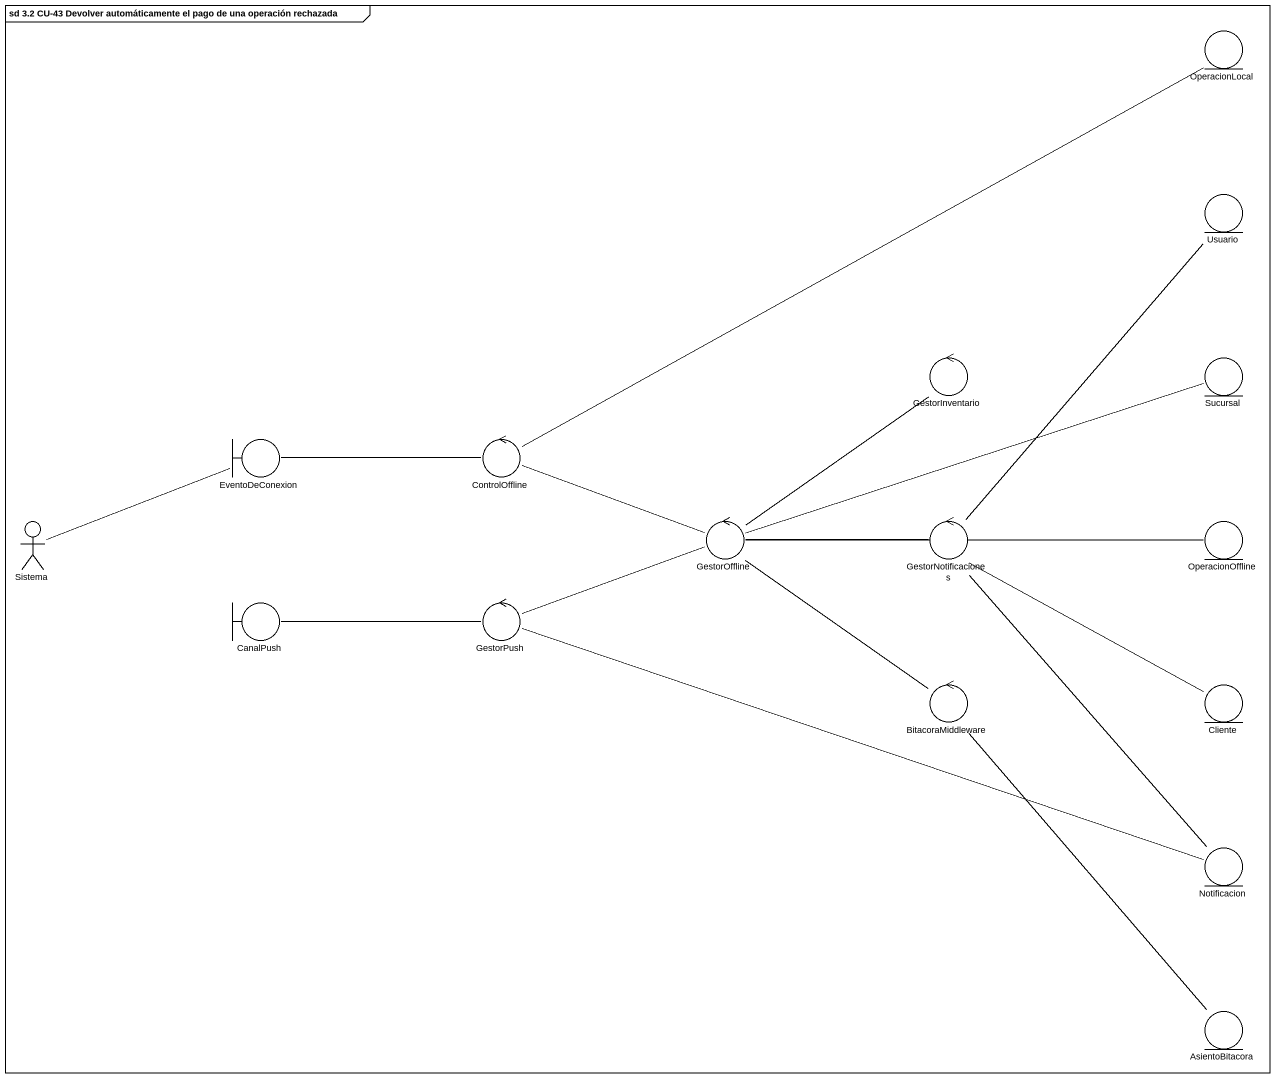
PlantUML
@startuml
mainframe sd 3.2 CU-43 Devolver automáticamente el pago de una operación rechazada
entity OperacionLocal
entity Usuario
control GestorInventario
entity Sucursal
boundary EventoDeConexion
control ControlOffline
actor Sistema
control GestorOffline
control GestorNotificaciones
entity OperacionOffline
boundary CanalPush
control GestorPush
control BitacoraMiddleware
entity Cliente
entity Notificacion
entity AsientoBitacora
GestorInventario -- GestorOffline
ControlOffline -right- OperacionLocal
ControlOffline -left- EventoDeConexion
ControlOffline -right- GestorOffline
Sistema -right- EventoDeConexion
GestorOffline -right- Sucursal
GestorOffline -right- OperacionOffline
GestorOffline -left- GestorPush
GestorNotificaciones -up- Usuario
GestorNotificaciones -left- GestorOffline
GestorNotificaciones -- Notificacion
CanalPush -right- GestorPush
GestorPush -right- Notificacion
BitacoraMiddleware -up- GestorOffline
Cliente -left- GestorNotificaciones
AsientoBitacora -up- BitacoraMiddleware
@enduml
